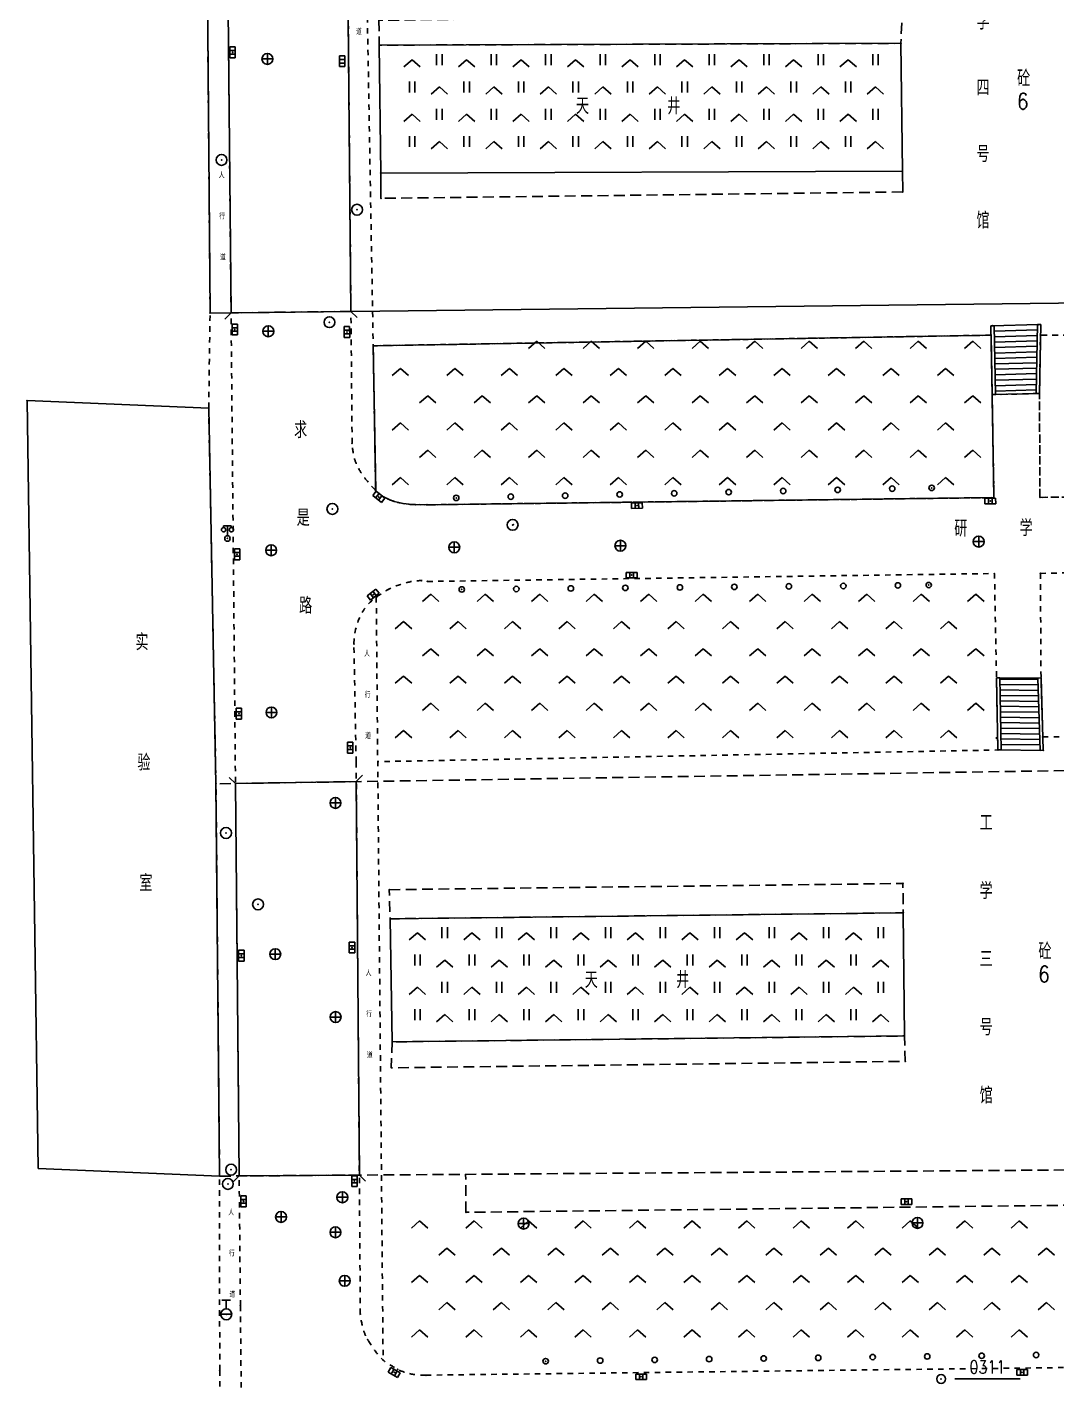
# Model space of a CAD drawing. Extents: x 940 to 2162, y 608 to 1562.
# Drawn here: x 1553.3 to 1647.7, y 965.1 to 1089.5 of the extents above; entities that cross this region are included whole.
import ezdxf
from ezdxf.enums import TextEntityAlignment as Align

# ---------------------------------------------------------------- set-up
doc = ezdxf.new("R2010")
doc.units = 0
doc.header["$LTSCALE"] = 0.5
doc.header["$PDSIZE"] = 0.2
doc.linetypes.add('X5', pattern=[3, 2, -1])
doc.linetypes.add('X6', pattern=[2, 1, -1])
doc.layers.get('0').update_dxf_attribs({"linetype": 'CONTINUOUS'})
doc.layers.add('ASSIST', color=7, linetype='CONTINUOUS', plot=False)
for name, color, linetype in [('DLDW', 11, 'CONTINUOUS'), ('DLSS', 4, 'CONTINUOUS'), ('GXYZ', 2, 'CONTINUOUS'), ('JMD', 6, 'CONTINUOUS'), ('KZD', 1, 'CONTINUOUS'), ('ZBTZ', 3, 'CONTINUOUS'), ('ZDH', 1, 'CONTINUOUS')]:
    doc.layers.add(name, color=color, linetype=linetype)
doc.styles.add('HZ', font='rs.shx', dxfattribs={"width": 0.8, "bigfont": 'hztxt.shx'})

# ---------------------------------------------------------------- blocks, each defined once
blk = doc.blocks.new('gc041')
for p, q in [((-1, 0.5), (1, 0.5)), ((-1, -0.5), (-1, 0.5)), ((-0.33, 0.5), (-0.33, -0.5)), ((0.33, 0.5), (0.33, -0.5)), ((1, 0.5), (1, -0.5)), ((1, -0.5), (-1, -0.5))]:
    blk.add_line(p, q)
blk = doc.blocks.new('gc043')
for p, q in [((-1, 0), (1, 0)), ((0, -1), (0, 1))]:
    blk.add_line(p, q)
blk.add_circle((0, 0), 1)
blk = doc.blocks.new('gc133')
for p, q in [((-0.8, 2.6), (0.8, 2.6)), ((0, 1), (0, 2.6)), ((-1, 0), (1, 0))]:
    blk.add_line(p, q)
blk.add_circle((0, 0), 1)
blk = doc.blocks.new('gc170')
at = {"linetype": 'Continuous'}
blk.add_circle((0, 0), 0.5, dxfattribs=at)
blk = doc.blocks.new('gc188')
blk.add_circle((0, 0), 1)
blk = doc.blocks.new('gc097')
for p, q in [((-0.7, 2), (-0.7, 2.3)), ((-0.7, 2.3), (0.7, 2.3)), ((0, 0.5), (0, 2.3)), ((0.7, 2.3), (0.7, 2))]:
    blk.add_line(p, q)
for centre, radius in [((-0.7, 1.6), 0.4), ((0, 0), 0.5), ((0.73, 1.6), 0.4)]:
    blk.add_circle(centre, radius)
blk = doc.blocks.new('gc211')
for p, q in [((0, 0), (-1.5, -1.32)), ((1.5, -1.32), (0, 0))]:
    blk.add_line(p, q)
blk = doc.blocks.new('gc117')
blk.add_circle((0, 0), 0.8)
blk.add_point((0, 0))
blk = doc.blocks.new('gc121')
for p, q in [((-0.5, -1), (-0.5, 1)), ((0.5, -1), (0.5, 1))]:
    blk.add_line(p, q)

msp = doc.modelspace()

# ---------------------------------------------------------------- linework, layer by layer
at = {"linetype": 'Continuous'}
for p, q in [((1585.73, 1073.81, 15.94), (1585.72, 1076.12, 15.93)), ((1633.57, 1076.29), (1633.59, 1074.39, 15.84)), ((1641.8, 1055.81, 13.49), (1641.69, 1062.12, 16.3)), ((1646.14, 1055.92, 13.22), (1646.25, 1062.23, 13.22)), ((1646.14, 1055.92, 13.48), (1641.8, 1055.81, 13.49)), ((1642.49, 1029.86), (1645.98, 1029.82)), ((1570.93, 984.16, 9.92), (1570.6, 1020.13, 9.91))]:
    msp.add_line(p, q, dxfattribs=at)
at = {"layer": 'ASSIST', "linetype": 'Continuous', "flags": 128}
for points in [[(1571.63, 1100.33), (1582.64, 1100.41), (1582.98, 1063.44), (1571.98, 1063.31)], [(1572.39, 1020.16), (1583.47, 1020.33), (1583.75, 984.26), (1572.73, 984.18)]]:
    msp.add_lwpolyline(points, close=True, dxfattribs=at)
at = {"layer": 'DLSS', "linetype": 'X6'}
for p, q in [((1583.09, 1051.36, 9.79), (1581.84, 1187.58, 12.7)), ((1572.84, 972.28, 9.84), (1570.82, 1186.57, 12.7)), ((1570.06, 1063.29, 10.05), (1569.75, 1100.32, 10.29)), ((1584.31, 1100.42, 10.29), (1585.02, 1060.29)), ((1569.93, 1054.58, 10.05), (1570.06, 1063.29, 10.05)), ((1585.02, 1060.29), (1585.25, 1047.02, 9.74)), ((1570.6, 1020.13, 9.91), (1569.93, 1054.58, 10.05)), ((1585.3, 1037.24, 9.74), (1585.93, 967.29, 9.82)), ((1583.46, 1022.13), (1583.75, 984.25, 9.85)), ((1570.94, 966.36, 10), (1570.93, 984.16, 9.92)), ((1583.84, 971.51, 9.85), (1583.75, 984.25, 9.85)), ((1572.84, 972.28, 9.84), (1573.04, 951.19, 9.85)), ((1589.85, 965.91, 9.93), (1697.55, 967.19, 15.14)), ((1570.94, 966.36, 10), (1571, 958.11, 10.02))]:
    msp.add_line(p, q, dxfattribs=at)
at = {"layer": 'DLSS', "linetype": 'X6', "flags": 128}
msp.add_lwpolyline([(1646.14, 1055.92), (1641.8, 1055.81), (1641.96, 1046.37), (1589.97, 1045.71), (1588.88, 1045.73, -0.085926), (1586.69, 1046.11, -0.113011), (1585.25, 1047.02), (1585.02, 1060.29), (1641.7, 1061.26), (1641.8, 1055.81), (1646.14, 1055.92), (1646.23, 1061.27), (1653.1, 1061.25), (1653.11, 1057.28), (1698.93, 1057.97, -0.143437), (1701.44, 1057.48, -0.224548), (1702.46, 1056.13, -0.057882), (1702.63, 1054.24), (1702.63, 1054.24, -0.0566), (1702.36, 1052.31, -0.021901), (1701.71, 1050.16, -0.073756), (1701.39, 1049.57, -0.046007), (1700.69, 1048.78, -0.046579), (1699.86, 1048.13, -0.021482), (1699.34, 1047.83, -0.01339), (1698.48, 1047.41, -0.05964), (1697.77, 1047.18, -0.03961), (1696.66, 1047.06), (1646.18, 1046.39)], format="xyb", close=True, dxfattribs=at)
for points, elevation in [([(1588.88, 1045.73), (1589.97, 1045.71), (1641.96, 1046.37), (1641.7, 1061.26), (1585.02, 1060.29), (1585.25, 1047.02)], 9.92), ([(1646.18, 1046.39), (1646.14, 1055.92), (1646.23, 1061.27), (1653.1, 1061.25), (1653.11, 1057.28), (1698.93, 1057.97)], 13.22), ([(1646.22, 1039.42), (1679.34, 1040.16), (1696.4, 1040.02)], 13.22), ([(1646.22, 1039.42), (1646.28, 1029.83), (1646.44, 1024.43), (1653.97, 1024.43), (1653.8, 1028.38), (1696.47, 1028.82)], 13.22)]:
    msp.add_lwpolyline(points, dxfattribs=dict(at, elevation=elevation))
for points in [[(1588.88, 1045.73, -0.085926), (1586.69, 1046.11, -0.113011), (1585.25, 1047.02, -0.028417), (1584.33, 1048.07, -0.03608), (1583.71, 1048.98, -0.066875), (1583.3, 1049.97, -0.050966), (1583.09, 1051.36)], [(1583.25, 1032.95, -0.109006), (1583.85, 1035.52, -0.128344), (1585.3, 1037.24, -0.010661), (1586.12, 1037.79, -0.029488), (1586.43, 1037.96, -0.049198), (1588.06, 1038.57, -0.061668), (1589.43, 1038.76, -0.035083), (1589.59, 1038.75, -0.014346), (1589.98, 1038.68)], [(1589.85, 965.91, -0.056181), (1588.35, 966.05, -0.074262), (1587.27, 966.45, -0.015507), (1586.32, 967.01, -0.036054), (1585.93, 967.29, -0.054312), (1585.46, 967.8, -0.022774), (1584.52, 969.16, -0.068204), (1584.12, 970.08, -0.046485), (1583.84, 971.51)]]:
    msp.add_lwpolyline(points, format="xyb", dxfattribs=at)
for points in [[(1646.18, 1046.39), (1696.66, 1047.06)], [(1589.98, 1038.68), (1642.01, 1039.41), (1642.32, 1023.23), (1585.44, 1022.16)], [(1583.46, 1022.13), (1583.25, 1032.95)]]:
    msp.add_lwpolyline(points, dxfattribs=at)
at = {"layer": 'JMD', "linetype": 'X5'}
for p, q in [((1633.59, 1074.39, 15.84), (1585.73, 1073.81, 15.94)), ((1582.98, 1063.44), (1571.98, 1063.31)), ((1572.39, 1020.16), (1583.47, 1020.33)), ((1583.75, 984.26), (1572.73, 984.18)), ((1593.53, 980.84, 15.97), (1593.5, 984.33)), ((1653.81, 981.55, 15.94), (1593.53, 980.84, 15.97))]:
    msp.add_line(p, q, dxfattribs=at)
at = {"layer": 'JMD', "linetype": 'Continuous'}
for p, q in [((1571.98, 1063.31), (1571.42, 1062.74)), ((1582.98, 1063.44), (1583.55, 1062.88)), ((1641.69, 1062.12), (1641.99, 1062.12)), ((1641.8, 1055.81), (1641.69, 1062.12)), ((1646.03, 1062.23, 15.92), (1641.82, 1062.12, 15.93)), ((1641.99, 1062.12), (1642.1, 1055.82)), ((1645.94, 1061.74), (1642, 1061.62)), ((1645.93, 1061.24), (1642.01, 1061.12)), ((1645.84, 1055.93), (1645.95, 1062.24)), ((1646.25, 1062.23), (1645.95, 1062.24)), ((1646.14, 1055.92), (1646.25, 1062.23)), ((1645.92, 1060.74), (1642.01, 1060.62)), ((1645.91, 1060.24), (1642.02, 1060.12)), ((1645.9, 1059.74), (1642.03, 1059.62)), ((1645.9, 1059.24), (1642.04, 1059.12)), ((1645.89, 1058.74), (1642.05, 1058.63)), ((1645.88, 1058.24), (1642.06, 1058.13)), ((1645.87, 1057.74), (1642.07, 1057.63)), ((1645.86, 1057.24), (1642.07, 1057.13)), ((1645.85, 1056.74), (1642.08, 1056.63)), ((1645.84, 1056.24), (1642.09, 1056.13)), ((1554.28, 984.85), (1553.28, 1055.27, 10.06)), ((1553.28, 1055.27, 10.06), (1569.93, 1054.58, 10.05)), ((1641.8, 1055.81), (1642.1, 1055.82)), ((1646.14, 1055.92), (1645.84, 1055.93)), ((1569.93, 1054.58, 10.05), (1570.6, 1020.13, 9.91)), ((1642.19, 1029.86), (1642.49, 1029.86)), ((1642.19, 1029.86), (1642.32, 1023.23)), ((1642.62, 1023.24), (1642.49, 1029.86)), ((1645.98, 1029.69), (1642.49, 1029.73)), ((1646, 1029.19), (1642.5, 1029.23)), ((1646.01, 1028.69), (1642.51, 1028.74)), ((1646.28, 1029.83), (1645.98, 1029.82)), ((1645.98, 1029.82), (1646.19, 1023.19)), ((1646.28, 1029.83), (1646.49, 1023.2)), ((1646.03, 1028.19), (1642.52, 1028.24)), ((1646.05, 1027.69), (1642.53, 1027.74)), ((1646.06, 1027.19), (1642.54, 1027.24)), ((1646.08, 1026.69), (1642.55, 1026.74)), ((1646.1, 1026.19), (1642.56, 1026.24)), ((1646.11, 1025.69), (1642.57, 1025.74)), ((1646.13, 1025.19), (1642.58, 1025.24)), ((1646.14, 1024.69), (1642.59, 1024.74)), ((1646.16, 1024.19), (1642.6, 1024.24)), ((1642.32, 1023.23), (1642.62, 1023.24)), ((1646.18, 1023.69), (1642.61, 1023.74)), ((1646.19, 1023.19), (1642.62, 1023.24)), ((1646.49, 1023.2), (1646.19, 1023.19)), ((1570.6, 1020.13, 9.91), (1570.93, 984.16, 9.92)), ((1572.39, 1020.16), (1571.81, 1020.72)), ((1583.47, 1020.33), (1584.03, 1020.91)), ((1633.64, 1008.3, 15.96), (1586.58, 1007.75, 15.96)), ((1586.58, 1007.75, 15.96), (1586.77, 996.47, 15.97)), ((1633.75, 997.01, 15.96), (1633.64, 1008.3, 15.96)), ((1586.77, 996.47, 15.97), (1633.75, 997.01, 15.96)), ((1570.93, 984.16, 9.92), (1554.28, 984.85)), ((1572.73, 984.18), (1572.16, 983.61)), ((1583.75, 984.26), (1584.32, 983.69))]:
    msp.add_line(p, q, dxfattribs=at)
at = {"layer": 'JMD', "linetype": 'Continuous', "elevation": 15.59, "flags": 128}
msp.add_lwpolyline([(1709.21, 1064.94), (1702.38, 1064.84), (1570.06, 1063.29), (1569.75, 1100.32), (1584.31, 1100.42)], dxfattribs=at)
at = {"layer": 'JMD', "linetype": 'X5', "elevation": 15.96, "flags": 128}
msp.add_lwpolyline([(1585.54, 1090.13), (1585.58, 1087.85), (1633.43, 1088.02), (1633.54, 1090.74), (1585.54, 1090.13)], dxfattribs=at)
at = {"layer": 'JMD', "linetype": 'Continuous', "flags": 128}
msp.add_lwpolyline([(1633.43, 1088.02), (1585.58, 1087.85), (1585.72, 1076.12), (1633.57, 1076.29)], close=True, dxfattribs=at)
at = {"layer": 'JMD', "linetype": 'X5', "flags": 128}
for points in [[(1709.94, 1022.29), (1570.6, 1020.13)], [(1570.6, 1020.13), (1570.93, 984.16), (1703.15, 985.12)]]:
    msp.add_lwpolyline(points, dxfattribs=at)
msp.add_lwpolyline([(1586.5, 1010.42), (1633.61, 1010.99), (1633.64, 1008.3), (1586.58, 1007.75)], close=True, dxfattribs=at)
at = {"layer": 'JMD', "linetype": 'X5', "elevation": 15.97, "flags": 128}
msp.add_lwpolyline([(1586.77, 996.47), (1586.68, 994.09), (1633.83, 994.68), (1633.75, 997.01)], close=True, dxfattribs=at)
at = {"layer": 'KZD', "linetype": 'Continuous'}
msp.add_line((1638.36, 965.56), (1644.36, 965.56), dxfattribs=at)
at = {"layer": 'ZBTZ', "linetype": 'Continuous', "flags": 128}
msp.add_lwpolyline([(1641.7, 1061.26), (1585.02, 1060.29), (1585.25, 1047.02, 0.113011), (1586.69, 1046.11, 0.085926), (1588.88, 1045.73), (1589.97, 1045.71), (1641.96, 1046.37)], format="xyb", close=True, dxfattribs=at)
at = {"layer": 'ZDH', "linetype": 'Continuous'}
for p in [(1572.12, 1087.19, 9.93), (1585.58, 1087.85, 15.95), (1633.43, 1088.02, 15.58), (1575.32, 1086.59, 10), (1582.38, 1086.56, 9.9), (1571.11, 1077.33, 9.98), (1585.72, 1076.12, 15.93), (1585.73, 1073.81, 15.94), (1633.59, 1074.39, 15.84), (1583.54, 1072.76, 9.96), (1570.06, 1063.29, 10.05), (1581.01, 1062.45, 9.83), (1572.32, 1061.78, 9.78), (1575.4, 1061.62, 9.84), (1582.61, 1061.55, 9.77), (1641.7, 1061.26, 15.92), (1641.82, 1062.12, 15.93), (1646.03, 1062.23, 15.92), (1646.23, 1061.27, 15.89), (1553.28, 1055.27, 10.06), (1646.14, 1055.92, 13.48), (1569.93, 1054.58, 10.05), (1583.09, 1051.36, 9.79), (1583.71, 1048.98, 9.78), (1585.25, 1047.02, 9.74), (1585.53, 1046.44, 9.77), (1592.64, 1046.34, 10.58), (1636.25, 1047.26, 13.22), (1641.96, 1046.37, 12.96), (1646.18, 1046.39, 13.22), (1581.28, 1045.33, 9.84), (1588.88, 1045.73, 9.92), (1589.97, 1045.71, 9.97), (1609.21, 1045.63, 11.09), (1641.62, 1046.05, 12.95), (1597.81, 1043.87, 10.43), (1597.87, 1043.89, 10.44), (1571.65, 1042.62, 9.9), (1572.54, 1041.16, 9.76), (1575.66, 1041.54, 9.86), (1592.46, 1041.81, 10.15), (1592.46, 1041.81, 10.15), (1607.7, 1041.96, 11.04), (1607.71, 1041.96, 11.05), (1640.56, 1042.34, 12.94), (1589.43, 1038.76, 9.91), (1589.98, 1038.68, 9.96), (1608.73, 1039.26, 11.04), (1642.01, 1039.41, 12.97), (1646.22, 1039.42, 13.22), (1585.02, 1037.48, 9.75), (1586.43, 1037.96, 9.76), (1593.15, 1037.95, 10.83), (1635.98, 1038.35, 13.34), (1585.3, 1037.24, 9.74), (1583.25, 1032.95, 9.79), (1646.28, 1029.83, 13.49), (1572.7, 1026.57, 9.75), (1575.69, 1026.67, 9.85), (1642.18, 1024.33, 15.93), (1646.44, 1024.43, 15.66), (1646.44, 1024.43, 15.66), (1582.91, 1023.44, 9.75), (1642.32, 1023.23, 15.79), (1646.49, 1023.2, 15.68), (1570.6, 1020.13, 9.91), (1581.56, 1018.38, 9.8), (1571.52, 1015.62, 9.93), (1586.5, 1010.42, 15.98), (1586.5, 1010.42, 15.98), (1633.61, 1010.99, 15.99), (1633.61, 1010.99, 15.99), (1574.46, 1009.07, 9.81), (1586.58, 1007.75, 15.96), (1586.58, 1007.75, 15.96), (1633.64, 1008.3, 15.96), (1633.64, 1008.3, 15.96), (1583.08, 1005.12, 9.76), (1572.93, 1004.37, 9.78), (1576.04, 1004.51, 9.84), (1581.57, 998.74, 9.82), (1586.77, 996.47, 15.97), (1586.77, 996.47, 15.97), (1633.75, 997.01, 15.96), (1633.75, 997.01, 15.96), (1586.68, 994.09, 15.98), (1586.68, 994.09, 15.98), (1633.83, 994.68, 15.99), (1633.83, 994.68, 15.99), (1570.93, 984.16, 9.92), (1571.99, 984.75, 9.95), (1571.69, 983.44, 9.92), (1583.3, 983.7, 9.8), (1583.3, 983.7, 9.75), (1573.11, 981.87, 9.75), (1573.13, 981.84, 9.81), (1582.19, 982.22, 9.85), (1582.19, 982.22, 9.79), (1633.94, 981.82, 16), (1576.55, 980.45, 9.84), (1576.56, 980.45, 9.84), (1576.57, 980.42, 9.89), (1593.53, 980.84, 15.97), (1581.56, 979.01, 9.87), (1598.82, 979.81, 15.94), (1634.95, 979.87, 15.97), (1582.41, 974.56, 9.86), (1572.84, 972.28, 9.84), (1583.84, 971.51, 9.85), (1571.54, 971.49, 9.97), (1584.52, 969.16, 9.82), (1585.93, 967.29, 9.82), (1600.84, 967.19, 11.42), (1570.94, 966.36, 10), (1586.95, 966.16, 9.83), (1587.27, 966.45, 9.83), (1589.85, 965.91, 9.93), (1609.6, 965.76, 10.89), (1644.55, 966.17, 12.57)]:
    msp.add_point(p, dxfattribs=at)

# ---------------------------------------------------------------- block references
at = {"layer": 'DLDW', "linetype": 'Continuous', "xscale": 0.5, "yscale": 0.5}
msp.add_blockref('gc097', (1571.65, 1042.62, 9.9), dxfattribs=at)
at = {"layer": 'GXYZ', "linetype": 'Continuous', "yscale": 0.5, "zscale": 0.5}
for p, xscale, rotation in [((1572.12, 1087.19, 9.93), 0.5, 90), ((1582.18, 1086.38), 0.5, 90), ((1572.32, 1061.78, 9.78), 0.5, 90), ((1582.61, 1061.55, 9.77), 0.5, 90.60047746461717), ((1585.53, 1046.44, 9.77), 0.5, 321.8191004710998), ((1641.62, 1046.05, 12.95), 0.5, 0.4612452994888044), ((1609.21, 1045.63, 11.09), 0.4999999999999999, 0.7876435631739576), ((1572.54, 1041.16, 9.76), 0.5, 90), ((1608.73, 1039.26, 11.04), 0.5, 0.6731029034777576), ((1585.02, 1037.48, 9.75), 0.5, 38.21854381807403), ((1572.7, 1026.57, 9.75), 0.5, 90), ((1582.91, 1023.44, 9.75), 0.5, 90), ((1583.08, 1005.12, 9.76), 0.5, 90), ((1572.93, 1004.37, 9.78), 0.5, 90), ((1583.3, 983.7, 9.8), 0.5, 90), ((1573.13, 981.84, 9.81), 0.5, 90), ((1633.94, 981.82, 16), 0.5, 0.2742370304253313), ((1586.95, 966.16, 9.83), 0.5, 149.734678258419)]:
    msp.add_blockref('gc041', p, dxfattribs=dict(at, xscale=xscale, rotation=rotation))
at = {"layer": 'GXYZ', "linetype": 'Continuous', "xscale": 0.5, "yscale": 0.5}
for name, p in [('gc043', (1575.32, 1086.59, 10)), ('gc188', (1571.11, 1077.33, 9.98)), ('gc188', (1583.54, 1072.76, 9.96)), ('gc188', (1581.01, 1062.45, 9.83)), ('gc043', (1575.4, 1061.62, 9.84)), ('gc188', (1581.28, 1045.33, 9.84)), ('gc188', (1597.81, 1043.87, 10.43)), ('gc043', (1607.7, 1041.96, 11.04)), ('gc043', (1640.56, 1042.34, 12.94)), ('gc043', (1575.66, 1041.54, 9.86)), ('gc043', (1592.46, 1041.81, 10.15)), ('gc043', (1575.69, 1026.67, 9.85)), ('gc043', (1581.56, 1018.38, 9.8)), ('gc188', (1571.52, 1015.62, 9.93)), ('gc188', (1574.46, 1009.07, 9.81)), ('gc043', (1576.04, 1004.51, 9.84)), ('gc043', (1581.57, 998.74, 9.82)), ('gc188', (1571.99, 984.75, 9.95)), ('gc188', (1571.69, 983.44, 9.92)), ('gc043', (1582.19, 982.22, 9.85)), ('gc043', (1576.57, 980.42, 9.89)), ('gc043', (1598.82, 979.81, 15.94)), ('gc043', (1634.95, 979.87, 15.97)), ('gc043', (1581.56, 979.01, 9.87)), ('gc043', (1582.41, 974.56, 9.86)), ('gc133', (1571.54, 971.49, 9.97))]:
    msp.add_blockref(name, p, dxfattribs=at)
at = {"layer": 'GXYZ', "linetype": 'Continuous', "xscale": 0.5, "yscale": 0.5, "zscale": 0.5}
for p in [(1609.6, 965.76, 10.89), (1644.55, 966.17, 12.57)]:
    msp.add_blockref('gc041', p, dxfattribs=at)
at = {"layer": 'KZD', "linetype": 'Continuous', "xscale": 0.5, "yscale": 0.5}
msp.add_blockref('gc117', (1637.11, 965.56, 12.19), dxfattribs=at)
at = {"layer": 'ZBTZ', "linetype": 'Continuous', "xscale": 0.5, "yscale": 0.5}
for name, p in [('gc211', (1588.59, 1086.52)), ('gc121', (1591.09, 1086.52)), ('gc211', (1593.59, 1086.52)), ('gc121', (1596.09, 1086.52)), ('gc211', (1598.59, 1086.52)), ('gc121', (1601.09, 1086.52)), ('gc211', (1603.59, 1086.52)), ('gc121', (1606.09, 1086.52)), ('gc211', (1608.59, 1086.52)), ('gc121', (1611.09, 1086.52)), ('gc211', (1613.59, 1086.52)), ('gc121', (1616.09, 1086.52)), ('gc211', (1618.59, 1086.52)), ('gc121', (1621.09, 1086.52)), ('gc211', (1623.59, 1086.52)), ('gc121', (1626.09, 1086.52)), ('gc211', (1628.59, 1086.52)), ('gc121', (1631.09, 1086.52)), ('gc121', (1588.59, 1084.02)), ('gc211', (1591.09, 1084.02)), ('gc121', (1593.59, 1084.02)), ('gc211', (1596.09, 1084.02)), ('gc121', (1598.59, 1084.02)), ('gc211', (1601.09, 1084.02)), ('gc121', (1603.59, 1084.02)), ('gc211', (1606.09, 1084.02)), ('gc121', (1608.59, 1084.02)), ('gc211', (1611.09, 1084.02)), ('gc121', (1613.59, 1084.02)), ('gc211', (1616.09, 1084.02)), ('gc121', (1618.59, 1084.02)), ('gc211', (1621.09, 1084.02)), ('gc121', (1623.59, 1084.02)), ('gc211', (1626.09, 1084.02)), ('gc121', (1628.59, 1084.02)), ('gc211', (1631.09, 1084.02)), ('gc211', (1588.59, 1081.52)), ('gc121', (1591.09, 1081.52)), ('gc211', (1593.59, 1081.52)), ('gc121', (1596.09, 1081.52)), ('gc211', (1598.59, 1081.52)), ('gc121', (1601.09, 1081.52)), ('gc211', (1603.59, 1081.52)), ('gc121', (1606.09, 1081.52)), ('gc211', (1608.59, 1081.52)), ('gc121', (1611.09, 1081.52)), ('gc211', (1613.59, 1081.52)), ('gc121', (1616.09, 1081.52)), ('gc211', (1618.59, 1081.52)), ('gc121', (1621.09, 1081.52)), ('gc211', (1623.59, 1081.52)), ('gc121', (1626.09, 1081.52)), ('gc211', (1628.59, 1081.52)), ('gc121', (1631.09, 1081.52)), ('gc121', (1588.59, 1079.02)), ('gc211', (1591.09, 1079.02)), ('gc121', (1593.59, 1079.02)), ('gc211', (1596.09, 1079.02)), ('gc121', (1598.59, 1079.02)), ('gc211', (1601.09, 1079.02)), ('gc121', (1603.59, 1079.02)), ('gc211', (1606.09, 1079.02)), ('gc121', (1608.59, 1079.02)), ('gc211', (1611.09, 1079.02)), ('gc121', (1613.59, 1079.02)), ('gc211', (1616.09, 1079.02)), ('gc121', (1618.59, 1079.02)), ('gc211', (1621.09, 1079.02)), ('gc121', (1623.59, 1079.02)), ('gc211', (1626.09, 1079.02)), ('gc121', (1628.59, 1079.02)), ('gc211', (1631.09, 1079.02)), ('gc211', (1600.02, 1060.71)), ('gc211', (1605.02, 1060.71)), ('gc211', (1610.02, 1060.71)), ('gc211', (1615.02, 1060.71)), ('gc211', (1620.02, 1060.71)), ('gc211', (1625.02, 1060.71)), ('gc211', (1630.02, 1060.71)), ('gc211', (1635.02, 1060.71)), ('gc211', (1640.02, 1060.71)), ('gc211', (1587.52, 1058.21)), ('gc211', (1592.52, 1058.21)), ('gc211', (1597.52, 1058.21)), ('gc211', (1602.52, 1058.21)), ('gc211', (1607.52, 1058.21)), ('gc211', (1612.52, 1058.21)), ('gc211', (1617.52, 1058.21)), ('gc211', (1622.52, 1058.21)), ('gc211', (1627.52, 1058.21)), ('gc211', (1632.52, 1058.21)), ('gc211', (1637.52, 1058.21)), ('gc211', (1590.02, 1055.71)), ('gc211', (1595.02, 1055.71)), ('gc211', (1600.02, 1055.71)), ('gc211', (1605.02, 1055.71)), ('gc211', (1610.02, 1055.71)), ('gc211', (1615.02, 1055.71)), ('gc211', (1620.02, 1055.71)), ('gc211', (1625.02, 1055.71)), ('gc211', (1630.02, 1055.71)), ('gc211', (1635.02, 1055.71)), ('gc211', (1640.02, 1055.71)), ('gc211', (1587.52, 1053.21)), ('gc211', (1592.52, 1053.21)), ('gc211', (1597.52, 1053.21)), ('gc211', (1602.52, 1053.21)), ('gc211', (1607.52, 1053.21)), ('gc211', (1612.52, 1053.21)), ('gc211', (1617.52, 1053.21)), ('gc211', (1622.52, 1053.21)), ('gc211', (1627.52, 1053.21)), ('gc211', (1632.52, 1053.21)), ('gc211', (1637.52, 1053.21)), ('gc211', (1590.02, 1050.71)), ('gc211', (1595.02, 1050.71)), ('gc211', (1600.02, 1050.71)), ('gc211', (1605.02, 1050.71)), ('gc211', (1610.02, 1050.71)), ('gc211', (1615.02, 1050.71)), ('gc211', (1620.02, 1050.71)), ('gc211', (1625.02, 1050.71)), ('gc211', (1630.02, 1050.71)), ('gc211', (1635.02, 1050.71)), ('gc211', (1640.02, 1050.71)), ('gc211', (1587.52, 1048.21)), ('gc211', (1592.52, 1048.21)), ('gc211', (1597.52, 1048.21)), ('gc211', (1602.52, 1048.21)), ('gc211', (1607.52, 1048.21)), ('gc211', (1612.52, 1048.21)), ('gc211', (1617.52, 1048.21)), ('gc211', (1622.52, 1048.21)), ('gc211', (1627.52, 1048.21)), ('gc211', (1632.52, 1048.21)), ('gc211', (1637.52, 1048.21)), ('gc211', (1590.3, 1037.51)), ('gc211', (1595.3, 1037.51)), ('gc211', (1600.3, 1037.51)), ('gc211', (1605.3, 1037.51)), ('gc211', (1610.3, 1037.51)), ('gc211', (1615.3, 1037.51)), ('gc211', (1620.3, 1037.51)), ('gc211', (1625.3, 1037.51)), ('gc211', (1630.3, 1037.51)), ('gc211', (1635.3, 1037.51)), ('gc211', (1640.3, 1037.51)), ('gc211', (1587.8, 1035.01)), ('gc211', (1592.8, 1035.01)), ('gc211', (1597.8, 1035.01)), ('gc211', (1602.8, 1035.01)), ('gc211', (1607.8, 1035.01)), ('gc211', (1612.8, 1035.01)), ('gc211', (1617.8, 1035.01)), ('gc211', (1622.8, 1035.01)), ('gc211', (1627.8, 1035.01)), ('gc211', (1632.8, 1035.01)), ('gc211', (1637.8, 1035.01)), ('gc211', (1590.3, 1032.51)), ('gc211', (1595.3, 1032.51)), ('gc211', (1600.3, 1032.51)), ('gc211', (1605.3, 1032.51)), ('gc211', (1610.3, 1032.51)), ('gc211', (1615.3, 1032.51)), ('gc211', (1620.3, 1032.51)), ('gc211', (1625.3, 1032.51)), ('gc211', (1630.3, 1032.51)), ('gc211', (1635.3, 1032.51)), ('gc211', (1640.3, 1032.51)), ('gc211', (1587.8, 1030.01)), ('gc211', (1592.8, 1030.01)), ('gc211', (1597.8, 1030.01)), ('gc211', (1602.8, 1030.01)), ('gc211', (1607.8, 1030.01)), ('gc211', (1612.8, 1030.01)), ('gc211', (1617.8, 1030.01)), ('gc211', (1622.8, 1030.01)), ('gc211', (1627.8, 1030.01)), ('gc211', (1632.8, 1030.01)), ('gc211', (1637.8, 1030.01)), ('gc211', (1590.3, 1027.51)), ('gc211', (1595.3, 1027.51)), ('gc211', (1600.3, 1027.51)), ('gc211', (1605.3, 1027.51)), ('gc211', (1610.3, 1027.51)), ('gc211', (1615.3, 1027.51)), ('gc211', (1620.3, 1027.51)), ('gc211', (1625.3, 1027.51)), ('gc211', (1630.3, 1027.51)), ('gc211', (1635.3, 1027.51)), ('gc211', (1640.3, 1027.51)), ('gc211', (1587.8, 1025.01)), ('gc211', (1592.8, 1025.01)), ('gc211', (1597.8, 1025.01)), ('gc211', (1602.8, 1025.01)), ('gc211', (1607.8, 1025.01)), ('gc211', (1612.8, 1025.01)), ('gc211', (1617.8, 1025.01)), ('gc211', (1622.8, 1025.01)), ('gc211', (1627.8, 1025.01)), ('gc211', (1632.8, 1025.01)), ('gc211', (1637.8, 1025.01)), ('gc211', (1589.08, 1006.47)), ('gc121', (1591.58, 1006.47)), ('gc211', (1594.08, 1006.47)), ('gc121', (1596.58, 1006.47)), ('gc211', (1599.08, 1006.47)), ('gc121', (1601.58, 1006.47)), ('gc211', (1604.08, 1006.47)), ('gc121', (1606.58, 1006.47)), ('gc211', (1609.08, 1006.47)), ('gc121', (1611.58, 1006.47)), ('gc211', (1614.08, 1006.47)), ('gc121', (1616.58, 1006.47)), ('gc211', (1619.08, 1006.47)), ('gc121', (1621.58, 1006.47)), ('gc211', (1624.08, 1006.47)), ('gc121', (1626.58, 1006.47)), ('gc211', (1629.08, 1006.47)), ('gc121', (1631.58, 1006.47)), ('gc121', (1589.08, 1003.97)), ('gc211', (1591.58, 1003.97)), ('gc121', (1594.08, 1003.97)), ('gc211', (1596.58, 1003.97)), ('gc121', (1599.08, 1003.97)), ('gc211', (1601.58, 1003.97)), ('gc121', (1604.08, 1003.97)), ('gc211', (1606.58, 1003.97)), ('gc121', (1609.08, 1003.97)), ('gc211', (1611.58, 1003.97)), ('gc121', (1614.08, 1003.97)), ('gc211', (1616.58, 1003.97)), ('gc121', (1619.08, 1003.97)), ('gc211', (1621.58, 1003.97)), ('gc121', (1624.08, 1003.97)), ('gc211', (1626.58, 1003.97)), ('gc121', (1629.08, 1003.97)), ('gc211', (1631.58, 1003.97)), ('gc211', (1589.08, 1001.47)), ('gc121', (1591.58, 1001.47)), ('gc211', (1594.08, 1001.47)), ('gc121', (1596.58, 1001.47)), ('gc211', (1599.08, 1001.47)), ('gc121', (1601.58, 1001.47)), ('gc211', (1604.08, 1001.47)), ('gc121', (1606.58, 1001.47)), ('gc211', (1609.08, 1001.47)), ('gc121', (1611.58, 1001.47)), ('gc211', (1614.08, 1001.47)), ('gc121', (1616.58, 1001.47)), ('gc211', (1619.08, 1001.47)), ('gc121', (1621.58, 1001.47)), ('gc211', (1624.08, 1001.47)), ('gc121', (1626.58, 1001.47)), ('gc211', (1629.08, 1001.47)), ('gc121', (1631.58, 1001.47)), ('gc121', (1589.08, 998.97)), ('gc211', (1591.58, 998.97)), ('gc121', (1594.08, 998.97)), ('gc211', (1596.58, 998.97)), ('gc121', (1599.08, 998.97)), ('gc211', (1601.58, 998.97)), ('gc121', (1604.08, 998.97)), ('gc211', (1606.58, 998.97)), ('gc121', (1609.08, 998.97)), ('gc211', (1611.58, 998.97)), ('gc121', (1614.08, 998.97)), ('gc211', (1616.58, 998.97)), ('gc121', (1619.08, 998.97)), ('gc211', (1621.58, 998.97)), ('gc121', (1624.08, 998.97)), ('gc211', (1626.58, 998.97)), ('gc121', (1629.08, 998.97)), ('gc211', (1631.58, 998.97)), ('gc211', (1589.28, 980.06)), ('gc211', (1594.28, 980.06)), ('gc211', (1599.28, 980.06)), ('gc211', (1604.28, 980.06)), ('gc211', (1609.28, 980.06)), ('gc211', (1614.28, 980.06)), ('gc211', (1619.28, 980.06)), ('gc211', (1624.28, 980.06)), ('gc211', (1629.28, 980.06)), ('gc211', (1634.28, 980.06)), ('gc211', (1639.28, 980.06)), ('gc211', (1644.28, 980.06)), ('gc211', (1591.78, 977.56)), ('gc211', (1596.78, 977.56)), ('gc211', (1601.78, 977.56)), ('gc211', (1606.78, 977.56)), ('gc211', (1611.78, 977.56)), ('gc211', (1616.78, 977.56)), ('gc211', (1621.78, 977.56)), ('gc211', (1626.78, 977.56)), ('gc211', (1631.78, 977.56)), ('gc211', (1636.78, 977.56)), ('gc211', (1641.78, 977.56)), ('gc211', (1646.78, 977.56)), ('gc211', (1589.28, 975.06)), ('gc211', (1594.28, 975.06)), ('gc211', (1599.28, 975.06)), ('gc211', (1604.28, 975.06)), ('gc211', (1609.28, 975.06)), ('gc211', (1614.28, 975.06)), ('gc211', (1619.28, 975.06)), ('gc211', (1624.28, 975.06)), ('gc211', (1629.28, 975.06)), ('gc211', (1634.28, 975.06)), ('gc211', (1639.28, 975.06)), ('gc211', (1644.28, 975.06)), ('gc211', (1591.78, 972.56)), ('gc211', (1596.78, 972.56)), ('gc211', (1601.78, 972.56)), ('gc211', (1606.78, 972.56)), ('gc211', (1611.78, 972.56)), ('gc211', (1616.78, 972.56)), ('gc211', (1621.78, 972.56)), ('gc211', (1626.78, 972.56)), ('gc211', (1631.78, 972.56)), ('gc211', (1636.78, 972.56)), ('gc211', (1641.78, 972.56)), ('gc211', (1646.78, 972.56)), ('gc211', (1589.28, 970.06)), ('gc211', (1594.28, 970.06)), ('gc211', (1599.28, 970.06)), ('gc211', (1604.28, 970.06)), ('gc211', (1609.28, 970.06)), ('gc211', (1614.28, 970.06)), ('gc211', (1619.28, 970.06)), ('gc211', (1624.28, 970.06)), ('gc211', (1629.28, 970.06)), ('gc211', (1634.28, 970.06)), ('gc211', (1639.28, 970.06)), ('gc211', (1644.28, 970.06))]:
    msp.add_blockref(name, p, dxfattribs=at)
for p, rotation in [((1632.63, 1047.19), 1.213762137508103), ((1636.25, 1047.26), 1.213762137508103), ((1592.64, 1046.34), 1.213762137508103), ((1597.64, 1046.45), 1.213762137508103), ((1602.63, 1046.55), 1.213762137508103), ((1607.63, 1046.66), 1.213762137508103), ((1612.63, 1046.76), 1.213762137508103), ((1617.63, 1046.87), 1.213762137508103), ((1622.63, 1046.98), 1.213762137508103), ((1627.63, 1047.08), 1.213762137508103), ((1593.15, 1037.95), 0.5364716798466954), ((1598.15, 1037.99), 0.5364716798466954), ((1603.15, 1038.04), 0.5364716798466954), ((1608.15, 1038.09), 0.5364716798466954), ((1613.15, 1038.13), 0.5364716798466954), ((1618.15, 1038.18), 0.5364716798466954), ((1623.15, 1038.23), 0.5364716798466954), ((1628.15, 1038.27), 0.5364716798466954), ((1633.15, 1038.32), 0.5364716798466954), ((1635.98, 1038.35), 0.5364716798466954), ((1630.84, 967.57), 0.7230782260484566), ((1635.84, 967.63), 0.7230782260484566), ((1640.83, 967.69), 0.7230782260484566), ((1645.83, 967.76), 0.7230782260484566), ((1600.84, 967.19), 0.7230782260484566), ((1605.84, 967.25), 0.7230782260484566), ((1610.84, 967.31), 0.7230782260484566), ((1615.84, 967.38), 0.7230782260484566), ((1620.84, 967.44), 0.7230782260484566), ((1625.84, 967.5), 0.7230782260484566)]:
    msp.add_blockref('gc170', p, dxfattribs=dict(at, rotation=rotation))

# ---------------------------------------------------------------- texts
at = {"layer": 'DLSS', "linetype": 'Continuous', "style": 'HZ', "width": 0.8}
for s, height, p in [('道', 0.5, (1583.45, 1088.82, 10.68)), ('人', 0.5, (1570.85, 1075.66)), ('行', 0.5, (1570.9, 1071.9)), ('道', 0.5, (1570.96, 1068.15)), ('求', 1.5, (1577.76, 1051.82)), ('是', 1.5, (1578, 1043.77)), ('研', 1.5, (1638.32, 1042.79)), ('学', 1.5, (1644.32, 1042.83)), ('路', 1.5, (1578.23, 1035.72)), ('人', 0.5, (1584.18, 1031.79)), ('行', 0.5, (1584.24, 1028.03)), ('道', 0.5, (1584.29, 1024.27)), ('人', 0.5, (1584.32, 1002.51)), ('行', 0.5, (1584.38, 998.75)), ('道', 0.5, (1584.43, 995)), ('人', 0.5, (1571.72, 980.56)), ('行', 0.5, (1571.78, 976.81)), ('道', 0.5, (1571.83, 973.05))]:
    msp.add_text(s, height=height, dxfattribs=at).set_placement(p)
at = {"layer": 'JMD', "linetype": 'Continuous', "style": 'HZ', "width": 0.8}
for s, p in [('学', (1640.36, 1089.28)), ('四', (1640.36, 1083.2)), ('砼', (1644.09, 1084.06)), ('6', (1644.09, 1081.96)), ('天', (1603.62, 1081.52)), ('井', (1611.99, 1081.52)), ('号', (1640.36, 1077.12)), ('馆', (1640.36, 1071.03)), ('实', (1563.21, 1032.37)), ('验', (1563.39, 1021.33)), ('工', (1640.65, 1015.81)), ('室', (1563.57, 1010.29)), ('学', (1640.65, 1009.56)), ('砼', (1646.04, 1004.03)), ('三', (1640.65, 1003.31)), ('天', (1604.43, 1001.4)), ('井', (1612.81, 1001.4)), ('6', (1646.04, 1001.93)), ('号', (1640.65, 997.06)), ('馆', (1640.65, 990.81))]:
    msp.add_text(s, height=1.5, dxfattribs=at).set_placement(p)
at = {"layer": 'KZD', "linetype": 'Continuous', "style": 'HZ', "width": 0.8}
msp.add_text('0311', height=1.2, dxfattribs=at).set_placement((1641.36, 966.66), align=Align.MIDDLE)

doc.saveas('drawing.dxf')
